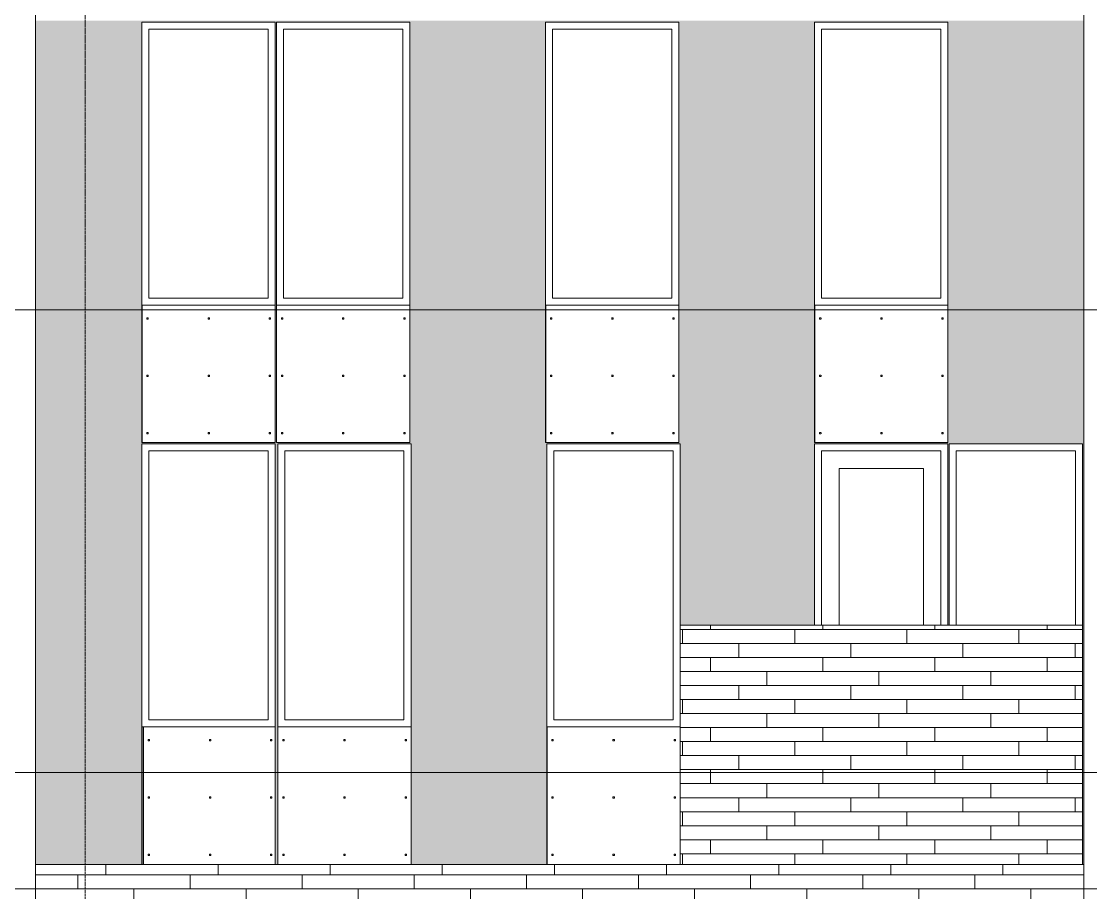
# Model space of a CAD drawing. Header units: inches. Extents: x -4169 to 1631, y -238 to 585.
# Drawn here: x -2518.5 to -2213.4, y 101.7 to 350.3 of the extents above; entities that cross this region are included whole.
import ezdxf

# ---------------------------------------------------------------- set-up
doc = ezdxf.new("R2010")
doc.units = ezdxf.units.IN
doc.header["$MEASUREMENT"] = 0
doc.linetypes.add('Grid Line 1_2_', pattern=[0.875, 0.5, -0.125, 0.125, -0.125])
for name, color, linetype, lineweight in [('0-1', 7, 'Continuous', 5), ('A-FLOR-LEVL-1', 51, 'Grid Line 1_2_', 9), ('A-GENM', 5, 'Continuous', 9), ('A-GLAZ', 151, 'Continuous', 13), ('A-GLAZ-1', 151, 'Continuous', 9), ('A-WALL', 113, 'Continuous', 13), ('A-WALL-PATT-1', 111, 'Continuous', 9), ('S-GRID-1', 1, 'Grid Line 1_2_', 9)]:
    doc.layers.add(name, color=color, linetype=linetype, lineweight=lineweight)
pattern_1 = [(0, (-2217.824, 136.8), (0, 4), []), (90, (-2217.824, 136.8), (-8, 8), [4, -28]), (90, (-2201.824, 140.8), (-8, 8), [4, -28])]

# ---------------------------------------------------------------- blocks, each defined once
blk = doc.blocks.new('CTR - 2nd Phase_rvt-1-BUILDING ELEVATION - WEST')
at = {"layer": 'A-FLOR-LEVL-1'}
for p, q in [((-4168.71, 268), (-1814.21, 268)), ((-4168.71, 136), (-1814.21, 136))]:
    blk.add_line(p, q, dxfattribs=at)
blk = doc.blocks.new('CTR - 1st Phase - Common Walls_rvt-1-BUILDING ELEVATION - WEST')
at = {"layer": 'A-FLOR-LEVL-1'}
for p, q in [((-4168.71, 268), (-1814.21, 268)), ((-4168.71, 136), (-1814.21, 136))]:
    blk.add_line(p, q, dxfattribs=at)
blk = doc.blocks.new('_THE_ WINDOW _ DOOR - Window - 3rd Floor-2113404-BUILDING ELEVATION - WEST')
at = {"layer": 'A-GLAZ-1'}
h = blk.add_hatch(dxfattribs=at)
h.set_pattern_fill('FP_16', color=256, style=0, pattern_type=2)
h.set_pattern_definition([(180, (-2447.48, 287.55), (38.4, 120.38), [0.392, -38.007]), (180, (-2447.48, 287.95), (38.4, 120.38), [0.392, -38.007]), (180, (-2447.48, 303.91), (38.4, 120.38), [0.392, -38.007]), (180, (-2447.48, 304.3), (38.4, 120.38), [0.392, -38.007]), (180, (-2447.48, 320.27), (38.4, 120.38), [0.392, -38.007]), (180, (-2447.48, 320.66), (38.4, 120.38), [0.392, -38.007]), (180, (-2447.48, 336.62), (38.4, 120.38), [0.392, -38.007]), (180, (-2447.48, 337.02), (38.4, 120.38), [0.392, -38.007]), (180, (-2447.48, 352.98), (38.4, 120.38), [0.392, -38.007]), (180, (-2447.48, 353.38), (38.4, 120.38), [0.392, -38.007]), (180, (-2447.48, 369.34), (38.4, 120.38), [0.392, -38.007]), (180, (-2447.48, 369.73), (38.4, 120.375), [0.392, -38.007]), (180, (-2447.48, 385.7), (38.4, 120.375), [0.392, -38.007]), (180, (-2447.48, 386.09), (38.4, 120.375), [0.392, -38.007]), (180, (-2447.48, 402.05), (38.4, 120.375), [0.392, -38.007]), (180, (-2447.48, 402.45), (38.4, 120.375), [0.392, -38.007]), (180, (-2464.93, 287.55), (38.4, 120.38), [0.392, -38.007]), (180, (-2464.93, 287.95), (38.4, 120.38), [0.392, -38.007]), (180, (-2464.93, 303.91), (38.4, 120.38), [0.392, -38.007]), (180, (-2464.93, 304.3), (38.4, 120.38), [0.392, -38.007]), (180, (-2464.93, 320.27), (38.4, 120.38), [0.392, -38.007]), (180, (-2464.93, 320.66), (38.4, 120.38), [0.392, -38.007]), (180, (-2464.93, 336.62), (38.4, 120.38), [0.392, -38.007]), (180, (-2464.93, 337.02), (38.4, 120.38), [0.392, -38.007]), (180, (-2464.93, 352.98), (38.4, 120.38), [0.392, -38.007]), (180, (-2464.93, 353.38), (38.4, 120.38), [0.392, -38.007]), (180, (-2464.93, 369.34), (38.4, 120.375), [0.392, -38.007]), (180, (-2464.93, 369.73), (38.4, 120.375), [0.392, -38.007]), (180, (-2464.93, 385.7), (38.4, 120.375), [0.392, -38.007]), (180, (-2464.93, 386.09), (38.4, 120.375), [0.392, -38.007]), (180, (-2464.93, 402.05), (38.4, 120.375), [0.392, -38.007]), (180, (-2464.93, 402.45), (38.4, 120.375), [0.392, -38.007]), (180, (-2482.38, 287.55), (38.4, 120.38), [0.392, -38.007]), (180, (-2482.38, 287.95), (38.4, 120.38), [0.392, -38.007]), (180, (-2482.38, 303.91), (38.4, 120.38), [0.392, -38.007]), (180, (-2482.38, 304.3), (38.4, 120.38), [0.392, -38.007]), (180, (-2482.38, 320.27), (38.4, 120.38), [0.392, -38.007]), (180, (-2482.38, 320.66), (38.4, 120.38), [0.392, -38.007]), (180, (-2482.38, 336.62), (38.4, 120.38), [0.392, -38.007]), (180, (-2482.38, 337.02), (38.4, 120.38), [0.392, -38.007]), (180, (-2482.38, 352.98), (38.4, 120.38), [0.392, -38.007]), (180, (-2482.38, 353.38), (38.4, 120.38), [0.392, -38.007]), (180, (-2482.38, 369.34), (38.4, 120.375), [0.392, -38.007]), (180, (-2482.38, 369.73), (38.4, 120.375), [0.392, -38.007]), (180, (-2482.38, 385.7), (38.4, 120.375), [0.392, -38.007]), (180, (-2482.38, 386.09), (38.4, 120.375), [0.392, -38.007]), (180, (-2482.38, 402.05), (38.4, 120.375), [0.392, -38.007]), (180, (-2482.38, 402.45), (38.4, 120.375), [0.392, -38.007]), (90, (-2445.736, 285), (38.4, -2e-15), [120, -0.375]), (90, (-2446.11, 285), (38.4, -2e-15), [120, -0.375]), (90, (-2447.477, 287.554), (38.4, -2e-15), [0.392, -119.982]), (90, (-2447.477, 303.91), (38.4, -2e-15), [0.392, -119.982]), (90, (-2447.477, 320.268), (38.4, -2e-15), [0.392, -119.982]), (90, (-2447.477, 336.625), (38.4, -2e-15), [0.392, -119.982]), (90, (-2447.477, 352.982), (38.4, -2e-15), [0.392, -119.982]), (90, (-2447.477, 369.34), (38.4, -2e-15), [0.392, -119.982]), (90, (-2447.477, 385.697), (38.4, -2e-15), [0.392, -119.982]), (90, (-2447.477, 402.054), (38.4, -2e-15), [0.392, -119.982]), (90, (-2447.87, 287.554), (38.4, -2e-15), [0.392, -119.982]), (90, (-2447.87, 303.91), (38.4, -2e-15), [0.392, -119.982]), (90, (-2447.87, 320.268), (38.4, -2e-15), [0.392, -119.982]), (90, (-2447.87, 336.625), (38.4, -2e-15), [0.392, -119.982]), (90, (-2447.87, 352.982), (38.4, -2e-15), [0.392, -119.982]), (90, (-2447.87, 369.34), (38.4, -2e-15), [0.392, -119.982]), (90, (-2447.87, 385.697), (38.4, -2e-15), [0.392, -119.982]), (90, (-2447.87, 402.054), (38.4, -2e-15), [0.392, -119.982]), (90, (-2464.927, 287.554), (38.4, -2e-15), [0.392, -119.982]), (90, (-2464.927, 303.91), (38.4, -2e-15), [0.392, -119.982]), (90, (-2464.927, 320.268), (38.4, -2e-15), [0.392, -119.982]), (90, (-2464.927, 336.625), (38.4, -2e-15), [0.392, -119.982]), (90, (-2464.927, 352.982), (38.4, -2e-15), [0.392, -119.982]), (90, (-2464.927, 369.34), (38.4, -2e-15), [0.392, -119.982]), (90, (-2464.927, 385.697), (38.4, -2e-15), [0.392, -119.982]), (90, (-2464.927, 402.054), (38.4, -2e-15), [0.392, -119.982]), (90, (-2465.32, 287.554), (38.4, -2e-15), [0.392, -119.982]), (90, (-2465.32, 303.91), (38.4, -2e-15), [0.392, -119.982]), (90, (-2465.32, 320.268), (38.4, -2e-15), [0.392, -119.982]), (90, (-2465.32, 336.625), (38.4, -2e-15), [0.392, -119.982]), (90, (-2465.32, 352.982), (38.4, -2e-15), [0.392, -119.982]), (90, (-2465.32, 369.34), (38.4, -2e-15), [0.392, -119.982]), (90, (-2465.32, 385.697), (38.4, -2e-15), [0.392, -119.982]), (90, (-2465.32, 402.054), (38.4, -2e-15), [0.392, -119.982]), (90, (-2482.377, 287.554), (38.4, -2e-15), [0.392, -119.982]), (90, (-2482.377, 303.91), (38.4, -2e-15), [0.392, -119.982]), (90, (-2482.377, 320.268), (38.4, -2e-15), [0.392, -119.982]), (90, (-2482.377, 336.625), (38.4, -2e-15), [0.392, -119.982]), (90, (-2482.377, 352.982), (38.4, -2e-15), [0.392, -119.982]), (90, (-2482.377, 369.34), (38.4, -2e-15), [0.392, -119.982]), (90, (-2482.377, 385.697), (38.4, -2e-15), [0.392, -119.982]), (90, (-2482.377, 402.054), (38.4, -2e-15), [0.392, -119.982]), (90, (-2482.77, 287.554), (38.4, -2e-15), [0.392, -119.982]), (90, (-2482.77, 303.91), (38.4, -2e-15), [0.392, -119.982]), (90, (-2482.77, 320.268), (38.4, -2e-15), [0.392, -119.982]), (90, (-2482.77, 336.625), (38.4, -2e-15), [0.392, -119.982]), (90, (-2482.77, 352.982), (38.4, -2e-15), [0.392, -119.982]), (90, (-2482.77, 369.34), (38.4, -2e-15), [0.392, -119.982]), (90, (-2482.77, 385.697), (38.4, -2e-15), [0.392, -119.982]), (90, (-2482.77, 402.054), (38.4, -2e-15), [0.392, -119.982]), (0, (-2484.14, 284.62), (38.4, 120.38), [38.025, -0.375]), (0, (-2484.14, 285), (38.4, 120.38), [38.025, -0.375])])
h.paths.add_polyline_path([(-2443.74, 230.12), (-2407.71, 230.12), (-2407.71, 269.37), (-2445.74, 269.37), (-2445.74, 230.12)], flags=0)
at = {"layer": 'A-GLAZ'}
for p, q in [((-2445.74, 350.12), (-2445.74, 269.37)), ((-2407.71, 350.12), (-2445.74, 350.12)), ((-2443.74, 348.12), (-2409.71, 348.12)), ((-2443.74, 271.37), (-2443.74, 348.12)), ((-2409.71, 348.12), (-2409.71, 271.37)), ((-2407.71, 269.37), (-2407.71, 350.12)), ((-2445.74, 269.37), (-2407.71, 269.37)), ((-2445.74, 269.37), (-2445.74, 230.12)), ((-2409.71, 271.37), (-2443.74, 271.37)), ((-2407.71, 230.12), (-2407.71, 269.37)), ((-2445.74, 230.12), (-2407.71, 230.12))]:
    blk.add_line(p, q, dxfattribs=at)
blk = doc.blocks.new('_THE_ WINDOW _ DOOR - Door - 2nd Floor-2113405-BUILDING ELEVATION - WEST')
at = {"layer": 'A-GLAZ'}
for p, q in [((-2254.11, 229.75), (-2292.14, 229.75)), ((-2292.14, 229.75), (-2292.14, 178)), ((-2254.11, 178), (-2254.11, 229.75)), ((-2290.14, 178), (-2290.14, 227.75)), ((-2290.14, 227.75), (-2256.11, 227.75)), ((-2256.11, 227.75), (-2256.11, 178)), ((-2285.14, 178), (-2285.14, 222.75)), ((-2285.14, 222.75), (-2261.11, 222.75)), ((-2261.11, 222.75), (-2261.11, 178))]:
    blk.add_line(p, q, dxfattribs=at)
blk = doc.blocks.new('_THE_ WINDOW _ DOOR - Window - 2nd Floor-2113400-BUILDING ELEVATION - WEST')
at = {"layer": 'A-GLAZ-1'}
h = blk.add_hatch(dxfattribs=at)
h.set_pattern_fill('FP_18', color=256, style=0, pattern_type=2)
h.set_pattern_definition([(180, (-2447.1, 167.18), (38.4, 120.38), [0.392, -38.007]), (180, (-2447.1, 167.57), (38.4, 120.38), [0.392, -38.007]), (180, (-2447.1, 183.54), (38.4, 120.38), [0.392, -38.007]), (180, (-2447.1, 183.93), (38.4, 120.38), [0.392, -38.007]), (180, (-2447.1, 199.89), (38.4, 120.38), [0.392, -38.007]), (180, (-2447.1, 200.29), (38.4, 120.38), [0.392, -38.007]), (180, (-2447.1, 216.25), (38.4, 120.38), [0.392, -38.007]), (180, (-2447.1, 216.64), (38.4, 120.38), [0.392, -38.007]), (180, (-2447.1, 232.61), (38.4, 120.38), [0.392, -38.007]), (180, (-2447.1, 233), (38.4, 120.38), [0.392, -38.007]), (180, (-2447.1, 248.96), (38.4, 120.38), [0.392, -38.007]), (180, (-2447.1, 249.36), (38.4, 120.375), [0.392, -38.007]), (180, (-2447.1, 265.32), (38.4, 120.375), [0.392, -38.007]), (180, (-2447.1, 265.71), (38.4, 120.375), [0.392, -38.007]), (180, (-2447.1, 281.68), (38.4, 120.375), [0.392, -38.007]), (180, (-2447.1, 282.07), (38.4, 120.375), [0.392, -38.007]), (180, (-2464.55, 167.18), (38.4, 120.38), [0.392, -38.007]), (180, (-2464.55, 167.57), (38.4, 120.38), [0.392, -38.007]), (180, (-2464.55, 183.54), (38.4, 120.38), [0.392, -38.007]), (180, (-2464.55, 183.93), (38.4, 120.38), [0.392, -38.007]), (180, (-2464.55, 199.89), (38.4, 120.38), [0.392, -38.007]), (180, (-2464.55, 200.29), (38.4, 120.38), [0.392, -38.007]), (180, (-2464.55, 216.25), (38.4, 120.38), [0.392, -38.007]), (180, (-2464.55, 216.64), (38.4, 120.38), [0.392, -38.007]), (180, (-2464.55, 232.61), (38.4, 120.38), [0.392, -38.007]), (180, (-2464.55, 233), (38.4, 120.38), [0.392, -38.007]), (180, (-2464.55, 248.96), (38.4, 120.375), [0.392, -38.007]), (180, (-2464.55, 249.36), (38.4, 120.375), [0.392, -38.007]), (180, (-2464.55, 265.32), (38.4, 120.375), [0.392, -38.007]), (180, (-2464.55, 265.71), (38.4, 120.375), [0.392, -38.007]), (180, (-2464.55, 281.68), (38.4, 120.375), [0.392, -38.007]), (180, (-2464.55, 282.07), (38.4, 120.375), [0.392, -38.007]), (180, (-2482, 167.18), (38.4, 120.38), [0.392, -38.007]), (180, (-2482, 167.57), (38.4, 120.38), [0.392, -38.007]), (180, (-2482, 183.54), (38.4, 120.38), [0.392, -38.007]), (180, (-2482, 183.93), (38.4, 120.38), [0.392, -38.007]), (180, (-2482, 199.89), (38.4, 120.38), [0.392, -38.007]), (180, (-2482, 200.29), (38.4, 120.38), [0.392, -38.007]), (180, (-2482, 216.25), (38.4, 120.38), [0.392, -38.007]), (180, (-2482, 216.64), (38.4, 120.38), [0.392, -38.007]), (180, (-2482, 232.61), (38.4, 120.38), [0.392, -38.007]), (180, (-2482, 233), (38.4, 120.38), [0.392, -38.007]), (180, (-2482, 248.96), (38.4, 120.375), [0.392, -38.007]), (180, (-2482, 249.36), (38.4, 120.375), [0.392, -38.007]), (180, (-2482, 265.32), (38.4, 120.375), [0.392, -38.007]), (180, (-2482, 265.71), (38.4, 120.375), [0.392, -38.007]), (180, (-2482, 281.68), (38.4, 120.375), [0.392, -38.007]), (180, (-2482, 282.07), (38.4, 120.375), [0.392, -38.007]), (90, (-2445.36, 164.625), (38.4, -2e-15), [120, -0.375]), (90, (-2445.736, 164.625), (38.4, -2e-15), [120, -0.375]), (90, (-2447.102, 167.18), (38.4, -2e-15), [0.392, -119.982]), (90, (-2447.102, 183.536), (38.4, -2e-15), [0.392, -119.982]), (90, (-2447.102, 199.893), (38.4, -2e-15), [0.392, -119.982]), (90, (-2447.102, 216.25), (38.4, -2e-15), [0.392, -119.982]), (90, (-2447.102, 232.607), (38.4, -2e-15), [0.392, -119.982]), (90, (-2447.102, 248.964), (38.4, -2e-15), [0.392, -119.982]), (90, (-2447.102, 265.322), (38.4, -2e-15), [0.392, -119.982]), (90, (-2447.102, 281.68), (38.4, -2e-15), [0.392, -119.982]), (90, (-2447.495, 167.18), (38.4, -2e-15), [0.392, -119.982]), (90, (-2447.495, 183.536), (38.4, -2e-15), [0.392, -119.982]), (90, (-2447.495, 199.893), (38.4, -2e-15), [0.392, -119.982]), (90, (-2447.495, 216.25), (38.4, -2e-15), [0.392, -119.982]), (90, (-2447.495, 232.607), (38.4, -2e-15), [0.392, -119.982]), (90, (-2447.495, 248.964), (38.4, -2e-15), [0.392, -119.982]), (90, (-2447.495, 265.322), (38.4, -2e-15), [0.392, -119.982]), (90, (-2447.495, 281.68), (38.4, -2e-15), [0.392, -119.982]), (90, (-2464.552, 167.18), (38.4, -2e-15), [0.392, -119.982]), (90, (-2464.552, 183.536), (38.4, -2e-15), [0.392, -119.982]), (90, (-2464.552, 199.893), (38.4, -2e-15), [0.392, -119.982]), (90, (-2464.552, 216.25), (38.4, -2e-15), [0.392, -119.982]), (90, (-2464.552, 232.607), (38.4, -2e-15), [0.392, -119.982]), (90, (-2464.552, 248.964), (38.4, -2e-15), [0.392, -119.982]), (90, (-2464.552, 265.322), (38.4, -2e-15), [0.392, -119.982]), (90, (-2464.552, 281.68), (38.4, -2e-15), [0.392, -119.982]), (90, (-2464.945, 167.18), (38.4, -2e-15), [0.392, -119.982]), (90, (-2464.945, 183.536), (38.4, -2e-15), [0.392, -119.982]), (90, (-2464.945, 199.893), (38.4, -2e-15), [0.392, -119.982]), (90, (-2464.945, 216.25), (38.4, -2e-15), [0.392, -119.982]), (90, (-2464.945, 232.607), (38.4, -2e-15), [0.392, -119.982]), (90, (-2464.945, 248.964), (38.4, -2e-15), [0.392, -119.982]), (90, (-2464.945, 265.322), (38.4, -2e-15), [0.392, -119.982]), (90, (-2464.945, 281.68), (38.4, -2e-15), [0.392, -119.982]), (90, (-2482.002, 167.18), (38.4, -2e-15), [0.392, -119.982]), (90, (-2482.002, 183.536), (38.4, -2e-15), [0.392, -119.982]), (90, (-2482.002, 199.893), (38.4, -2e-15), [0.392, -119.982]), (90, (-2482.002, 216.25), (38.4, -2e-15), [0.392, -119.982]), (90, (-2482.002, 232.607), (38.4, -2e-15), [0.392, -119.982]), (90, (-2482.002, 248.964), (38.4, -2e-15), [0.392, -119.982]), (90, (-2482.002, 265.322), (38.4, -2e-15), [0.392, -119.982]), (90, (-2482.002, 281.68), (38.4, -2e-15), [0.392, -119.982]), (90, (-2482.395, 167.18), (38.4, -2e-15), [0.392, -119.982]), (90, (-2482.395, 183.536), (38.4, -2e-15), [0.392, -119.982]), (90, (-2482.395, 199.893), (38.4, -2e-15), [0.392, -119.982]), (90, (-2482.395, 216.25), (38.4, -2e-15), [0.392, -119.982]), (90, (-2482.395, 232.607), (38.4, -2e-15), [0.392, -119.982]), (90, (-2482.395, 248.964), (38.4, -2e-15), [0.392, -119.982]), (90, (-2482.395, 265.322), (38.4, -2e-15), [0.392, -119.982]), (90, (-2482.395, 281.68), (38.4, -2e-15), [0.392, -119.982]), (0, (-2483.76, 164.25), (38.4, 120.38), [38.025, -0.375]), (0, (-2483.76, 164.62), (38.4, 120.38), [38.025, -0.375])])
h.paths.add_polyline_path([(-2443.36, 109.75), (-2407.34, 109.75), (-2407.34, 149), (-2445.36, 149), (-2445.36, 109.75)], flags=0)
at = {"layer": 'A-GLAZ'}
for p, q in [((-2445.36, 229.75), (-2445.36, 149)), ((-2407.34, 229.75), (-2445.36, 229.75)), ((-2407.34, 149), (-2407.34, 229.75)), ((-2443.36, 227.75), (-2409.34, 227.75)), ((-2443.36, 151), (-2443.36, 227.75)), ((-2409.34, 227.75), (-2409.34, 151)), ((-2409.34, 151), (-2443.36, 151)), ((-2445.36, 149), (-2407.34, 149)), ((-2445.36, 149), (-2445.36, 109.75)), ((-2407.34, 109.75), (-2407.34, 149)), ((-2445.36, 109.75), (-2407.34, 109.75))]:
    blk.add_line(p, q, dxfattribs=at)
blk = doc.blocks.new('_THE_ WINDOW _ DOOR - Window - 2nd Floor-2113403-BUILDING ELEVATION - WEST')
at = {"layer": 'A-GLAZ'}
for p, q in [((-2215.71, 229.75), (-2253.74, 229.75)), ((-2253.74, 229.75), (-2253.74, 178)), ((-2215.71, 178), (-2215.71, 229.75)), ((-2251.74, 178), (-2251.74, 227.75)), ((-2251.74, 227.75), (-2217.71, 227.75)), ((-2217.71, 227.75), (-2217.71, 178))]:
    blk.add_line(p, q, dxfattribs=at)
blk = doc.blocks.new('077123 - Manufactured Gutters and Downspouts - 077123 - Manufactured Gutters and Downspouts-V9-BUILDING ELEVATION - WEST')
at = {"layer": 'A-GENM'}
for p, q in [((-2256.02, 413.51), (-2234.51, 413.51)), ((-2256.02, 395.11), (-2256.02, 413.51)), ((-2234.51, 395.11), (-2234.51, 413.51)), ((-2252.67, 384.1), (-2256.02, 395.11)), ((-2234.51, 395.11), (-2256.02, 395.11)), ((-2237.86, 384.1), (-2234.51, 395.11)), ((-2237.86, 384.1), (-2252.67, 384.1)), ((-2249.27, 384.1), (-2249.27, 365.5)), ((-2241.27, 371.1), (-2241.27, 384.1)), ((-2207.34, 358.75), (-2241.27, 371.1)), ((-2249.27, 365.5), (-2215.34, 353.15)), ((-2207.34, 353.15), (-2207.34, 358.75)), ((-2215.34, 102.78), (-2215.34, 353.15)), ((-2207.34, 353.15), (-2215.34, 353.15)), ((-2215.34, 353.15), (-2207.34, 353.15)), ((-2207.34, 353.15), (-2207.34, 102.78)), ((-2215.34, 91.91), (-2215.34, 102.78)), ((-2207.34, 102.78), (-2215.34, 102.78)), ((-2207.34, 102.78), (-2207.34, 91.91)), ((-2215.34, 36), (-2215.34, 91.91)), ((-2207.34, 91.91), (-2215.34, 91.91)), ((-2207.34, 91.91), (-2207.34, 36)), ((-2215.34, -0.75), (-2215.34, 0)), ((-2207.34, 0), (-2207.34, -0.75))]:
    blk.add_line(p, q, dxfattribs=at)
blk = doc.blocks.new('077123 - Manufactured Gutters and Downspouts - 077123 - Manufactured Gutters and Downspouts-V10-BUILDING ELEVATION - WEST')
at = {"layer": 'A-GENM'}
for p, q in [((-2563.22, 413.51), (-2541.71, 413.51)), ((-2563.22, 395.11), (-2563.22, 413.51)), ((-2541.71, 395.11), (-2541.71, 413.51)), ((-2559.87, 384.1), (-2563.22, 395.11)), ((-2541.71, 395.11), (-2563.22, 395.11)), ((-2545.06, 384.1), (-2541.71, 395.11)), ((-2545.06, 384.1), (-2559.87, 384.1)), ((-2556.47, 384.1), (-2556.47, 365.5)), ((-2548.47, 371.1), (-2548.47, 384.1)), ((-2514.54, 358.75), (-2548.47, 371.1)), ((-2556.47, 365.5), (-2522.54, 353.15)), ((-2514.54, 353.15), (-2514.54, 358.75)), ((-2522.54, 102.78), (-2522.54, 353.15)), ((-2514.54, 353.15), (-2522.54, 353.15)), ((-2522.54, 353.15), (-2514.54, 353.15)), ((-2514.54, 353.15), (-2514.54, 102.78)), ((-2522.54, 91.91), (-2522.54, 102.78)), ((-2514.54, 102.78), (-2522.54, 102.78)), ((-2514.54, 102.78), (-2514.54, 91.91)), ((-2522.54, 85.37), (-2522.54, 91.91)), ((-2514.54, 91.91), (-2522.54, 91.91)), ((-2514.54, 91.91), (-2514.54, 85.37))]:
    blk.add_line(p, q, dxfattribs=at)

msp = doc.modelspace()

# ---------------------------------------------------------------- hatches: boundary and pattern name
at = {"layer": 'A-WALL-PATT-1'}
h = msp.add_hatch(dxfattribs=at)
h.set_pattern_fill('FP_1', color=256, style=0, pattern_type=2)
h.set_pattern_definition([(0, (-3865.17, 112.3), (-38.4, 120.375), [0.392, -38.007]), (0, (-3865.17, 112.7), (-38.4, 120.375), [0.392, -38.007]), (0, (-3865.17, 128.66), (-38.4, 120.375), [0.392, -38.007]), (0, (-3865.17, 129.05), (-38.4, 120.375), [0.392, -38.007]), (0, (-3865.17, 145.02), (-38.4, 120.375), [0.392, -38.007]), (0, (-3865.17, 145.41), (-38.4, 120.375), [0.392, -38.007]), (0, (-3865.17, 161.38), (-38.4, 120.375), [0.392, -38.007]), (0, (-3865.17, 161.77), (-38.4, 120.375), [0.392, -38.007]), (0, (-3865.17, 177.73), (-38.4, 120.375), [0.392, -38.007]), (0, (-3865.17, 178.12), (-38.4, 120.375), [0.392, -38.007]), (0, (-3865.17, 194.09), (-38.4, 120.375), [0.392, -38.007]), (0, (-3865.17, 194.48), (-38.4, 120.375), [0.392, -38.007]), (0, (-3865.17, 210.45), (-38.4, 120.375), [0.392, -38.007]), (0, (-3865.17, 210.84), (-38.4, 120.375), [0.392, -38.007]), (0, (-3865.17, 226.8), (-38.4, 120.375), [0.392, -38.007]), (0, (-3865.17, 227.2), (-38.4, 120.375), [0.392, -38.007]), (0, (-3847.72, 112.3), (-38.4, 120.375), [0.392, -38.007]), (0, (-3847.72, 112.7), (-38.4, 120.375), [0.392, -38.007]), (0, (-3847.72, 128.66), (-38.4, 120.375), [0.392, -38.007]), (0, (-3847.72, 129.05), (-38.4, 120.375), [0.392, -38.007]), (0, (-3847.72, 145.02), (-38.4, 120.375), [0.392, -38.007]), (0, (-3847.72, 145.41), (-38.4, 120.375), [0.392, -38.007]), (0, (-3847.72, 161.38), (-38.4, 120.375), [0.392, -38.007]), (0, (-3847.72, 161.77), (-38.4, 120.375), [0.392, -38.007]), (0, (-3847.72, 177.73), (-38.4, 120.375), [0.392, -38.007]), (0, (-3847.72, 178.12), (-38.4, 120.375), [0.392, -38.007]), (0, (-3847.72, 194.09), (-38.4, 120.375), [0.392, -38.007]), (0, (-3847.72, 194.48), (-38.4, 120.375), [0.392, -38.007]), (0, (-3847.72, 210.45), (-38.4, 120.375), [0.392, -38.007]), (0, (-3847.72, 210.84), (-38.4, 120.375), [0.392, -38.007]), (0, (-3847.72, 226.8), (-38.4, 120.375), [0.392, -38.007]), (0, (-3847.72, 227.2), (-38.4, 120.375), [0.392, -38.007]), (0, (-3830.27, 112.3), (-38.4, 120.375), [0.392, -38.007]), (0, (-3830.27, 112.7), (-38.4, 120.375), [0.392, -38.007]), (0, (-3830.27, 128.66), (-38.4, 120.375), [0.392, -38.007]), (0, (-3830.27, 129.05), (-38.4, 120.375), [0.392, -38.007]), (0, (-3830.27, 145.02), (-38.4, 120.375), [0.392, -38.007]), (0, (-3830.27, 145.41), (-38.4, 120.375), [0.392, -38.007]), (0, (-3830.27, 161.38), (-38.4, 120.375), [0.392, -38.007]), (0, (-3830.27, 161.77), (-38.4, 120.375), [0.392, -38.007]), (0, (-3830.27, 177.73), (-38.4, 120.375), [0.392, -38.007]), (0, (-3830.27, 178.12), (-38.4, 120.375), [0.392, -38.007]), (0, (-3830.27, 194.09), (-38.4, 120.375), [0.392, -38.007]), (0, (-3830.27, 194.48), (-38.4, 120.375), [0.392, -38.007]), (0, (-3830.27, 210.45), (-38.4, 120.375), [0.392, -38.007]), (0, (-3830.27, 210.84), (-38.4, 120.375), [0.392, -38.007]), (0, (-3830.27, 226.8), (-38.4, 120.375), [0.392, -38.007]), (0, (-3830.27, 227.2), (-38.4, 120.375), [0.392, -38.007]), (90, (-3866.91, 109.75), (-38.4, 2e-15), [120, -0.375]), (90, (-3866.536, 109.75), (-38.4, 2e-15), [120, -0.375]), (90, (-3865.17, 112.304), (-38.4, 2e-15), [0.392, -119.982]), (90, (-3865.17, 128.66), (-38.4, 2e-15), [0.392, -119.982]), (90, (-3865.17, 145.018), (-38.4, 2e-15), [0.392, -119.982]), (90, (-3865.17, 161.375), (-38.4, 2e-15), [0.392, -119.982]), (90, (-3865.17, 177.732), (-38.4, 2e-15), [0.392, -119.982]), (90, (-3865.17, 194.09), (-38.4, 2e-15), [0.392, -119.982]), (90, (-3865.17, 210.447), (-38.4, 2e-15), [0.392, -119.982]), (90, (-3865.17, 226.804), (-38.4, 2e-15), [0.392, -119.982]), (90, (-3864.777, 112.304), (-38.4, 2e-15), [0.392, -119.982]), (90, (-3864.777, 128.66), (-38.4, 2e-15), [0.392, -119.982]), (90, (-3864.777, 145.018), (-38.4, 2e-15), [0.392, -119.982]), (90, (-3864.777, 161.375), (-38.4, 2e-15), [0.392, -119.982]), (90, (-3864.777, 177.732), (-38.4, 2e-15), [0.392, -119.982]), (90, (-3864.777, 194.09), (-38.4, 2e-15), [0.392, -119.982]), (90, (-3864.777, 210.447), (-38.4, 2e-15), [0.392, -119.982]), (90, (-3864.777, 226.804), (-38.4, 2e-15), [0.392, -119.982]), (90, (-3847.72, 112.304), (-38.4, 2e-15), [0.392, -119.982]), (90, (-3847.72, 128.66), (-38.4, 2e-15), [0.392, -119.982]), (90, (-3847.72, 145.018), (-38.4, 2e-15), [0.392, -119.982]), (90, (-3847.72, 161.375), (-38.4, 2e-15), [0.392, -119.982]), (90, (-3847.72, 177.732), (-38.4, 2e-15), [0.392, -119.982]), (90, (-3847.72, 194.09), (-38.4, 2e-15), [0.392, -119.982]), (90, (-3847.72, 210.447), (-38.4, 2e-15), [0.392, -119.982]), (90, (-3847.72, 226.804), (-38.4, 2e-15), [0.392, -119.982]), (90, (-3847.327, 112.304), (-38.4, 2e-15), [0.392, -119.982]), (90, (-3847.327, 128.66), (-38.4, 2e-15), [0.392, -119.982]), (90, (-3847.327, 145.018), (-38.4, 2e-15), [0.392, -119.982]), (90, (-3847.327, 161.375), (-38.4, 2e-15), [0.392, -119.982]), (90, (-3847.327, 177.732), (-38.4, 2e-15), [0.392, -119.982]), (90, (-3847.327, 194.09), (-38.4, 2e-15), [0.392, -119.982]), (90, (-3847.327, 210.447), (-38.4, 2e-15), [0.392, -119.982]), (90, (-3847.327, 226.804), (-38.4, 2e-15), [0.392, -119.982]), (90, (-3830.27, 112.304), (-38.4, 2e-15), [0.392, -119.982]), (90, (-3830.27, 128.66), (-38.4, 2e-15), [0.392, -119.982]), (90, (-3830.27, 145.018), (-38.4, 2e-15), [0.392, -119.982]), (90, (-3830.27, 161.375), (-38.4, 2e-15), [0.392, -119.982]), (90, (-3830.27, 177.732), (-38.4, 2e-15), [0.392, -119.982]), (90, (-3830.27, 194.09), (-38.4, 2e-15), [0.392, -119.982]), (90, (-3830.27, 210.447), (-38.4, 2e-15), [0.392, -119.982]), (90, (-3830.27, 226.804), (-38.4, 2e-15), [0.392, -119.982]), (90, (-3829.877, 112.304), (-38.4, 2e-15), [0.392, -119.982]), (90, (-3829.877, 128.66), (-38.4, 2e-15), [0.392, -119.982]), (90, (-3829.877, 145.018), (-38.4, 2e-15), [0.392, -119.982]), (90, (-3829.877, 161.375), (-38.4, 2e-15), [0.392, -119.982]), (90, (-3829.877, 177.732), (-38.4, 2e-15), [0.392, -119.982]), (90, (-3829.877, 194.09), (-38.4, 2e-15), [0.392, -119.982]), (90, (-3829.877, 210.447), (-38.4, 2e-15), [0.392, -119.982]), (90, (-3829.877, 226.804), (-38.4, 2e-15), [0.392, -119.982]), (180, (-3828.51, 109.38), (-38.4, 120.375), [38.025, -0.375]), (180, (-3828.51, 109.75), (-38.4, 120.375), [38.025, -0.375])])
h.paths.add_polyline_path([(-2637.9237, 109.75), (-2637.9237, 230.125), (-2522.7237, 230.125), (-2522.7237, 109.75), (-2522.5362, 109.75), (-2522.5362, 350.5), (-2936.9362, 350.5), (-2936.9362, 109.75), (-2906.5362, 109.75), (-2906.5362, 229.75), (-2868.5112, 229.75), (-2868.5112, 109.75), (-2868.1362, 109.75), (-2868.1362, 229.75), (-2830.1112, 229.75), (-2830.1112, 109.75), (-2752.9362, 109.75), (-2752.9362, 229.75), (-2714.9112, 229.75), (-2714.9112, 109.75), (-2714.5362, 109.75), (-2714.5362, 229.75), (-2676.5112, 229.75), (-2676.5112, 109.75)], flags=0)
h.paths.add_polyline_path([(-3835.6297, 109.75), (-3828.1362, 109.75), (-3828.1362, 229.75), (-3790.1112, 229.75), (-3790.1112, 109.75), (-3674.5362, 109.75), (-3674.5362, 229.75), (-3636.5112, 229.75), (-3636.5112, 109.75), (-3597.7362, 109.75), (-3597.7362, 229.75), (-3559.7112, 229.75), (-3559.7112, 109.75), (-3520.9362, 109.75), (-3520.9362, 229.75), (-3482.9112, 229.75), (-3482.9112, 109.75), (-3405.7362, 109.75), (-3405.7362, 229.75), (-3367.7112, 229.75), (-3367.7112, 109.75), (-3298.9112, 109.75), (-3298.9112, 350.5), (-3851.8487, 350.5), (-3851.8487, 350.125), (-3751.7112, 350.125), (-3751.7112, 230.125), (-3851.8487, 230.125), (-3851.8487, 109.75)], flags=0)
h.paths.add_polyline_path([(-3290.9112, 109.75), (-3290.5362, 109.75), (-3290.5362, 229.75), (-3252.5112, 229.75), (-3252.5112, 178), (-3252.1362, 178), (-3252.1362, 229.75), (-3214.1112, 229.75), (-3214.1112, 178), (-3175.7112, 178), (-3175.7112, 109.75), (-3175.3362, 109.75), (-3175.3362, 229.75), (-3137.3112, 229.75), (-3137.3112, 109.75), (-3136.9362, 109.75), (-3136.9362, 229.75), (-3098.9112, 229.75), (-3098.9112, 109.75), (-3060.1362, 109.75), (-3060.1362, 229.75), (-3022.1112, 229.75), (-3022.1112, 109.75), (-3021.7362, 109.75), (-3021.7362, 229.75), (-2983.7112, 229.75), (-2983.7112, 109.75), (-2944.9362, 109.75), (-2944.9362, 350.5), (-3290.9112, 350.5), (-3290.9112, 109.9407)], flags=0)
h.paths.add_polyline_path([(-2484.1362, 109.75), (-2484.1362, 229.75), (-2446.1112, 229.75), (-2446.1112, 109.75), (-2445.3612, 109.75), (-2445.3612, 229.75), (-2407.3362, 229.75), (-2407.3362, 109.75), (-2368.5612, 109.75), (-2368.5612, 229.75), (-2330.5362, 229.75), (-2330.5237, 178), (-2292.1362, 178), (-2292.1362, 229.75), (-2254.1112, 229.75), (-2254.1112, 178), (-2253.7362, 178), (-2253.7362, 229.75), (-2215.7112, 229.75), (-2215.6987, 109.75), (-2215.3362, 109.75), (-2215.3362, 350.5), (-2514.5362, 350.5), (-2514.5362, 109.75), (-2485.1331, 109.75)], flags=0)
h.paths.add_polyline_path([(-2207.3362, 109.75), (-2176.9362, 109.75), (-2176.9362, 229.75), (-2138.9112, 229.75), (-2138.9112, 109.75), (-2138.5362, 109.75), (-2138.5362, 229.75), (-2100.5112, 229.75), (-2100.5112, 109.75), (-2067.9237, 109.75), (-2067.9237, 230.125), (-2177.1237, 230.125), (-2177.1237, 350.125), (-2067.9237, 350.125), (-2067.9237, 350.5), (-2207.3362, 350.5), (-2207.3362, 118.2276)], flags=0)
h.paths.add_polyline_path([(-3520.9362, 230.125), (-3520.9362, 350.125), (-3482.9112, 350.125), (-3482.9112, 230.125)], flags=0)
h.paths.add_polyline_path([(-3175.3362, 230.125), (-3175.3362, 350.125), (-3137.3112, 350.125), (-3137.3112, 230.125)], flags=0)
h.paths.add_polyline_path([(-3098.9112, 230.125), (-3136.9362, 230.125), (-3136.9362, 350.125), (-3098.9112, 350.125), (-3098.9112, 265.75)], flags=0)
h.paths.add_polyline_path([(-3252.1362, 230.125), (-3252.1362, 350.125), (-3214.1112, 350.125), (-3214.1112, 230.125), (-3250.1362, 230.125)], flags=0)
h.paths.add_polyline_path([(-3213.7362, 230.125), (-3213.7362, 350.125), (-3175.7112, 350.125), (-3175.7112, 230.125), (-3207.3565, 230.125)], flags=0)
h.paths.add_polyline_path([(-3482.5362, 230.125), (-3482.5362, 350.125), (-3444.5112, 350.125), (-3444.5112, 230.125), (-3464.19, 230.125)], flags=0)
h.paths.add_polyline_path([(-2443.3612, 230.125), (-2445.7362, 230.125), (-2445.7362, 350.125), (-2407.7112, 350.125), (-2407.7112, 230.125), (-2409.3362, 230.125)], flags=0)
h.paths.add_polyline_path([(-2451.1725, 230.125), (-2484.1362, 230.125), (-2484.1362, 350.125), (-2446.1112, 350.125), (-2446.1112, 230.125), (-2448.1112, 230.125)], flags=0)
h.paths.add_polyline_path([(-2856.3795, 230.125), (-2868.1362, 230.125), (-2868.1362, 350.125), (-2830.1112, 350.125), (-2830.1112, 230.125)], flags=0)
h.paths.add_polyline_path([(-3369.7112, 230.125), (-3405.7362, 230.125), (-3405.7362, 350.125), (-3367.7112, 350.125), (-3367.7112, 230.125)], flags=0)
h.paths.add_polyline_path([(-2676.5112, 230.125), (-2791.1487, 230.125), (-2791.1487, 310), (-2752.9362, 310), (-2752.9362, 350.125), (-2714.9112, 350.125), (-2714.9112, 310), (-2714.5362, 310), (-2714.5362, 350.125), (-2676.5112, 350.125), (-2676.5112, 310), (-2676.3237, 310), (-2676.3237, 230.125)], flags=0)
h.paths.add_polyline_path([(-2904.5362, 230.125), (-2906.5362, 230.125), (-2906.5362, 350.125), (-2868.5112, 350.125), (-2868.5112, 230.125), (-2870.5112, 230.125)], flags=0)
h.paths.add_polyline_path([(-3597.7362, 230.125), (-3597.7362, 350.125), (-3559.7112, 350.125), (-3559.7112, 230.125), (-3561.7112, 230.125)], flags=0)
h.paths.add_polyline_path([(-3712.7487, 230.125), (-3712.7487, 350.125), (-3674.7237, 350.125), (-3674.7237, 310), (-3674.5362, 310), (-3674.5362, 350.125), (-3636.5112, 350.125), (-3636.5112, 310), (-3597.9237, 310), (-3597.9237, 230.125), (-3708.4987, 230.125)], flags=0)
h.paths.add_polyline_path([(-3060.5112, 230.125), (-3098.5362, 230.125), (-3098.5362, 350.125), (-3060.5112, 350.125), (-3060.5112, 269.375)], flags=0)
h.paths.add_polyline_path([(-2368.9362, 230.125), (-2368.9362, 350.125), (-2330.9112, 350.125), (-2330.9112, 230.125), (-2368.5612, 230.125)], flags=0)
h.paths.add_polyline_path([(-2290.1362, 230.125), (-2292.1362, 230.125), (-2292.1362, 350.125), (-2254.1112, 350.125), (-2254.1112, 230.125)], flags=0)
h.paths.add_polyline_path([(-3019.7362, 230.125), (-3059.9487, 230.125), (-3059.9487, 310), (-3021.7362, 310), (-3021.7362, 350.125), (-2983.7112, 350.125), (-2983.7112, 310), (-2945.1237, 310), (-2945.1237, 230.125), (-2991.4485, 230.125)], flags=0)
h = msp.add_hatch(dxfattribs=at)
h.set_pattern_fill('FP_14', color=256, style=0, pattern_type=2)
h.set_pattern_definition(pattern_1)
h.paths.add_polyline_path([(-2326.2737, 109.75), (-2326.2737, 178), (-2330.5237, 178), (-2330.5237, 109.75)], flags=0)
h = msp.add_hatch(dxfattribs=at)
h.set_pattern_fill('FP_14', color=256, style=0, pattern_type=2)
h.set_pattern_definition(pattern_1)
h.paths.add_polyline_path([(-2219.9487, 109.75), (-2219.9487, 178), (-2326.2737, 178), (-2326.2737, 109.75), (-2316.1035, 109.75)], flags=0)
h = msp.add_hatch(dxfattribs=at)
h.set_pattern_fill('FP_14', color=256, style=0, pattern_type=2)
h.set_pattern_definition(pattern_1)
h.paths.add_polyline_path([(-2215.6987, 109.75), (-2215.6987, 178), (-2219.9487, 178), (-2219.9487, 109.75)], flags=0)
h = msp.add_hatch(dxfattribs=at)
h.set_pattern_fill('FP_23', color=256, style=0, pattern_type=2)
h.set_pattern_definition([(0, (-2518.411, -29.2), (0, 4), []), (90, (-2518.411, -29.2), (-8, 8), [4, -28]), (90, (-2502.411, -25.2), (-8, 8), [4, -28])])
h.paths.add_polyline_path([(-2299.2198, 0), (-2255.9626, 0), (-2255.9626, 36), (-2215.3362, 36), (-2215.3362, 109.75), (-2514.5362, 109.75), (-2514.5362, 85.375), (-2465.4737, 85.375), (-2465.4737, 2), (-2445.7362, 2), (-2445.7362, 85.375), (-2407.7112, 85.375), (-2407.7112, 0.5), (-2442.5987, 0.5), (-2442.5987, 0), (-2316.1035, 0)], flags=0)
h.paths.add_polyline_path([(-2282.3362, 0.5), (-2311.3362, 0.5), (-2311.3362, 85.375), (-2273.3112, 85.375), (-2273.3112, 0.5)], flags=0)
h.paths.add_polyline_path([(-2349.7362, 0.5), (-2349.7362, 85.375), (-2311.7112, 85.375), (-2311.7112, 0.5), (-2316.1035, 0.5)], flags=0)
h.paths.add_polyline_path([(-2107.053, 36), (-2097.8237, 36), (-2097.8237, 109.75), (-2207.3362, 109.75), (-2207.3362, 36), (-2157.7362, 36), (-2157.7362, 85.375), (-2119.7112, 85.375), (-2119.7112, 36), (-2113.5, 36)], flags=0)
h.paths.add_polyline_path([(-2360.5487, 63.375), (-2360.5487, 71.125), (-2360.7987, 71.125), (-2360.7987, 77.625), (-2360.5487, 77.625), (-2360.5487, 85.375), (-2358.5487, 85.375), (-2358.5487, 77.625), (-2358.2987, 77.625), (-2358.2987, 71.125), (-2358.5487, 71.125), (-2358.5487, 63.375)], flags=0)

# ---------------------------------------------------------------- linework, layer by layer
at = {"layer": 'A-FLOR-LEVL-1'}
for p, q in [((-4167.9645, 268), (-1814.9564, 268)), ((-4167.9645, 136), (-1814.9564, 136))]:
    msp.add_line(p, q, dxfattribs=at)
at = {"layer": 'A-WALL'}
for p, q in [((-2484.1362, 230.125), (-2484.1362, 269.375)), ((-2446.1112, 269.375), (-2446.1112, 230.125)), ((-2445.7362, 230.125), (-2445.7362, 269.375)), ((-2407.7112, 269.375), (-2407.7112, 230.125)), ((-2368.9362, 230.125), (-2368.9362, 269.375)), ((-2330.9112, 269.375), (-2330.9112, 230.125)), ((-2292.1362, 230.125), (-2292.1362, 269.375)), ((-2254.1112, 269.375), (-2254.1112, 230.125)), ((-2446.1112, 230.125), (-2484.1362, 230.125)), ((-2407.7112, 230.125), (-2445.7362, 230.125)), ((-2330.9112, 230.125), (-2368.9362, 230.125)), ((-2254.1112, 230.125), (-2292.1362, 230.125)), ((-2215.6987, 178), (-2330.5237, 178)), ((-2330.5237, 109.75), (-2330.5237, 178)), ((-2215.6987, 178), (-2215.6987, 109.75)), ((-2484.1362, 109.75), (-2484.1362, 149)), ((-2446.1112, 149), (-2446.1112, 109.75)), ((-2445.3612, 109.75), (-2445.3612, 149)), ((-2407.3362, 149), (-2407.3362, 109.75)), ((-2368.5612, 109.75), (-2368.5612, 149)), ((-2330.5362, 149), (-2330.5362, 109.75)), ((-2514.5362, 109.75), (-2484.1362, 109.75)), ((-2446.1112, 109.75), (-2445.3612, 109.75)), ((-2407.3362, 109.75), (-2368.5612, 109.75)), ((-2330.5237, 109.75), (-2215.3362, 109.75))]:
    msp.add_line(p, q, dxfattribs=at)
at = {"layer": 'S-GRID-1'}
msp.add_line((-2500.3237, -159.8356), (-2500.3237, 470.5), dxfattribs=at)

# ---------------------------------------------------------------- block references
at = {"layer": '0-1'}
for name in ['CTR - 2nd Phase_rvt-1-BUILDING ELEVATION - WEST', 'CTR - 1st Phase - Common Walls_rvt-1-BUILDING ELEVATION - WEST']:
    msp.add_blockref(name, (0, 0), dxfattribs=at)
at = {"layer": 'A-GENM'}
for name in ['077123 - Manufactured Gutters and Downspouts - 077123 - Manufactured Gutters and Downspouts-V10-BUILDING ELEVATION - WEST', '077123 - Manufactured Gutters and Downspouts - 077123 - Manufactured Gutters and Downspouts-V9-BUILDING ELEVATION - WEST']:
    msp.add_blockref(name, (0, 0), dxfattribs=at)
at = {"layer": 'A-GLAZ'}
for name, p in [('_THE_ WINDOW _ DOOR - Window - 3rd Floor-2113404-BUILDING ELEVATION - WEST', (-38.4, 0)), ('_THE_ WINDOW _ DOOR - Window - 3rd Floor-2113404-BUILDING ELEVATION - WEST', (0, 0)), ('_THE_ WINDOW _ DOOR - Window - 3rd Floor-2113404-BUILDING ELEVATION - WEST', (76.8, 0)), ('_THE_ WINDOW _ DOOR - Window - 3rd Floor-2113404-BUILDING ELEVATION - WEST', (153.6, 0)), ('_THE_ WINDOW _ DOOR - Window - 2nd Floor-2113400-BUILDING ELEVATION - WEST', (-38.775, 0)), ('_THE_ WINDOW _ DOOR - Window - 2nd Floor-2113400-BUILDING ELEVATION - WEST', (0, 0)), ('_THE_ WINDOW _ DOOR - Window - 2nd Floor-2113400-BUILDING ELEVATION - WEST', (76.8, 0)), ('_THE_ WINDOW _ DOOR - Door - 2nd Floor-2113405-BUILDING ELEVATION - WEST', (0, 0)), ('_THE_ WINDOW _ DOOR - Window - 2nd Floor-2113403-BUILDING ELEVATION - WEST', (0, 0))]:
    msp.add_blockref(name, p, dxfattribs=at)

doc.saveas('drawing.dxf')
